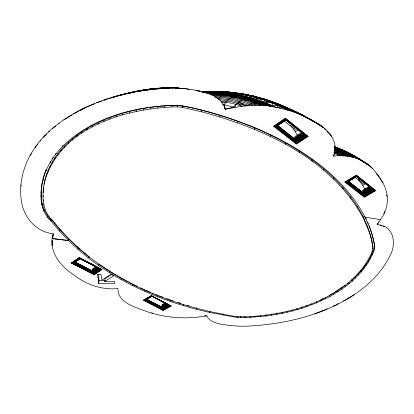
<?xml version="1.0" encoding="UTF-8"?>
<svg xmlns="http://www.w3.org/2000/svg" width="414" height="414" viewBox="0 0 414 414"><rect width="100%" height="100%" fill="white"/><g stroke="black" fill="none" stroke-linecap="round" stroke-linejoin="round"><path stroke-width="0.62" d="M350.963 280.63C358.126 274.244 364.398 266.782 368.895 258.284C377.956 245.419 368.02 230.106 363.14 217.65C330.486 158.541 264.018 128.531 201.53 111.775L201.53 110.233C189.555 107.066 177.337 104.002 164.87 105.813C155.353 106.533 145.894 107.883 136.553 109.834C119.279 113.55 102.382 119.506 87.121 128.495C66.54 140.584 48.195 159.83 44.158 184.126L45.447 178.227M372.502 235.732L374.794 246.216L374.598 248.721L373.78 251.521L368.734 261.798L361.427 271.91L352.407 281.065L341.876 289.257L329.715 296.647L316.575 302.893L301.956 308.239L292.237 311.028L282.12 313.372L265.995 316.032L244.995 317.698L237.196 317.481L209.815 312.482L196.396 309.268L196.407 307.85M196.396 309.268C140.998 294.83 87.163 266.735 51.217 221.143C37.664 209.251 39.832 188.934 44.717 173.388L42.093 183.754M349.152 283.828L348.93 282.389C322.692 303.886 288.656 313.419 255.35 316.249C244.829 317.434 234.257 316.819 223.933 314.376C201.587 310.236 179.588 304.171 158.407 295.906C117.359 279.662 78.965 254.579 51.476 219.643C40.681 210.586 40.023 195.092 42.378 182.227M89.559 257.177C76.021 246.475 63.642 234.319 52.966 220.75C41.933 211.544 41.809 195.574 44.443 182.605M183.19 305.563L183.205 304.616M201.53 111.775L182.362 107.376L182.403 105.834M100.933 269.4L100.421 269.235L93.792 274.016L72.434 262.957L79.545 258.155L100.933 269.4L93.792 274.016L71.886 262.968L72.434 262.957L79.379 257.906L101.456 269.519L100.933 269.4L93.931 274.378L71.886 262.968L79.379 257.906L101.456 269.519L93.931 274.378L71.358 262.937L71.886 262.968L79.219 257.622L101.968 269.592L101.456 269.519L94.071 274.694L71.358 262.937L79.219 257.622L101.968 269.592L94.071 274.694L92.798 270.689L92.845 268.758L95.913 266.756M170.211 301.371L170.257 299.943L173.202 300.9M182.362 107.376L177.565 106.931L177.616 105.384M204.335 315.903L206.705 315.794C209.106 320.959 214.985 322.853 220.124 323.996C230.365 325.849 240.813 326.724 251.21 325.88C280.247 324.193 309.279 317.911 335.594 305.284C357.706 294.514 378.644 278.632 389.76 256.152C396.974 243.675 393.983 225.433 377.118 224.631L380.606 219.586C384.456 213.893 387.369 207.248 387.385 200.272C387.742 187.909 380.554 177.585 372.75 168.721C362.716 158.153 347.522 154.422 333.373 156.114C338.761 144.605 331.19 132.666 321.662 126.234C313.087 120.231 303.571 115.749 293.852 111.94C280.526 107.64 266.59 106.294 253.358 101.896L249.575 104.183L249.518 105.575L242.273 106.248L225.376 109.192L224.404 108.375M45.162 179.759C61.598 127.755 123.16 109.405 172.084 106.936L172.146 105.394M163.251 310.495L143.347 300.197L151.296 295.534L171.205 306.008L163.251 310.495L162.159 306.8L162.086 304.927L165.16 303.074M203.931 92.115C215.839 91.66 227.783 92.741 239.452 95.122C250.082 97.528 260.991 99.976 270.078 106.3L263.433 103.557L251.577 100.281L243.308 98.827L239.587 101.12L235.97 104.369L234.95 107.361L233.62 107.014L225.376 109.192C222.965 100.452 214.773 95.122 206.488 92.741C189.115 87.939 170.941 86.831 153.051 88.637C117.452 93.492 81.31 104.54 53.24 127.781C32.292 144.9 17.523 171.81 21.207 199.424C22.723 216.191 35.878 232.332 53.277 233.693C47.594 250.78 60.527 266.388 74.09 275.062C86.35 284.822 102.242 290.126 117.928 288.568C117.555 302.003 133.836 306.784 143.906 310.516C163.851 317.973 185.788 319.665 206.705 315.794M157.491 296.683L157.558 295.249L155.783 294.509M164.793 107.355L164.87 105.813M157.713 107.992L157.806 106.45M145.05 291.492L145.138 290.054L150.458 292.279M150.696 108.866L150.799 107.319M132.92 285.789L133.029 284.346L137.639 286.519M143.591 109.989L143.705 108.447M372.564 246.17C368.046 214.85 346.937 188.499 323.37 168.565C288.17 139.663 245.305 121.633 201.53 110.233M347.76 283.357C359.725 273.338 371.777 260.623 374.515 244.746M136.418 111.382L136.553 109.834M121.131 279.574L121.255 278.12L109.86 271.377L98.868 264.106L98.708 265.571M129.354 113.017L129.499 111.469M109.715 272.836L109.86 271.377M122.513 114.875L122.668 113.332M104.721 281.489L113.752 275.786L110.952 274.394L101.994 280.081L100.985 274.363L97.435 274.368L98.48 280.087L98.677 283.481L114.942 283.461L114.637 281.479L104.721 281.489L105.021 278.591L111.382 274.56M98.677 283.481L98.993 280.589L98.278 274.322M115.998 116.919L116.168 115.371M98.48 280.087L98.796 277.183M109.824 119.113L110.005 117.571M88.141 257.772L88.327 256.297M103.935 121.473L104.126 119.931M98.144 124.071L98.351 122.528M78.065 249.43L78.267 247.95M92.42 126.948L92.632 125.406M86.899 130.043L87.121 128.495M53.277 233.693L52.474 238.583L68.522 240.55L68.745 239.059M81.713 133.282L81.946 131.74M76.926 136.61L77.17 135.067M59.559 231.121L59.797 229.625M72.538 140.004L72.792 138.462M68.522 240.55L52.474 238.588L53.158 235.095M68.403 143.565L68.657 142.028M51.217 221.143L51.476 219.643M64.527 147.286L64.791 145.749M44.427 174.915C48.143 164.104 54.695 154.448 62.664 146.313L62.84 145.288M50.27 220.45L50.524 218.949M49.002 219.187L49.261 217.686M60.941 151.136L61.205 149.599M52.159 245.745L52.355 242.112M57.665 155.095L57.934 153.558M47.77 217.541L48.034 216.036M54.726 159.142L55 157.605M55.714 154.256L55.9 153.232M52.174 163.157L52.454 161.62M43.843 211.031L44.117 209.52M50.001 167.137L50.285 165.605M42.58 208.185L42.859 206.674M43.801 205.028L43.987 204.019M52.744 158.365L52.925 157.341M43.087 196.857L43.273 195.843M41.793 204.951L42.073 203.434M48.112 171.205L48.397 169.673M50.166 162.454L50.353 161.429M43.304 200.909L43.491 199.9M52.381 240.249L52.029 242.159L52.309 240.912M43.491 188.479L43.775 186.957L43.144 192.738M41.276 200.78L41.56 199.263M46.487 175.427L46.772 173.901M41.09 192.489L41.374 190.968M41.043 196.666L41.328 195.149M46.063 170.63L46.352 169.098L44.919 172.85M41.431 188.168L41.716 186.642M43.092 179.314L43.382 177.787M384.006 213.759L384.197 212.801M320.177 311.882L322.434 310.666M52.035 243.965L52.428 242.138M138.535 90.925L119.574 95.287L111.506 97.616M52.474 238.588L52.733 237.496M75.653 261.234L74.675 262.383L72.434 262.957M35.149 148.083L36.225 145.8L37.55 144.553M43.646 137.401L44.143 136.366L46.554 134.54M333.373 156.114L334.807 153.185C341.56 151.472 348.899 152.512 354.808 156.238L369.045 165.315C358.25 158.003 347.004 151.151 334.605 146.908L340.903 149.563L347.92 153.185L355.129 157.853L350.068 153.987L342.471 150.039L334.605 146.908C346.492 150.898 357.199 157.486 367.549 164.327M273.618 126.249L296.331 144.015L308.14 136.387L285.484 118.228L273.618 126.249L276.573 126.11L277.835 125.23M377.118 224.631L378.727 221.909M52.619 128.816L53.24 127.781L55.911 126.037M344.888 182.005L347.077 181.932L348.417 181.197L363.539 193.09L371.788 188.406L373.511 189.959L375.793 190.611L364.227 197.131L344.888 182.005L356.537 175.174L375.793 190.611M30.051 155.447L31.614 153.392M222.67 105.006L223.912 104.654L228.456 99.748L233.284 96.462C246.713 97.523 259.65 101.585 272.412 105.668C276.076 107.95 280.469 107.971 284.646 107.837C297.506 110.3 308.673 118.885 319.97 125.152C302.287 114.813 284.045 105.094 264.38 99.117C244.234 93.171 223.027 90.247 202.037 92.115M218.706 99.365L227.291 100.83L237.165 103.189L242.273 106.248L235.97 104.369L233.62 107.014L222.716 104.431M143.347 300.197L145.309 300.046L146.753 299.244L162.319 307.343L167.479 304.414M62.664 146.313C92.819 116.836 136.558 105.86 177.678 105.234C204.573 109.213 230.65 117.99 255.857 128.035C276.174 136.692 295.746 147.172 313.688 160.083C342.409 181.115 368.356 210.141 374.794 246.216M217.852 98.796L220.885 96.229L223.312 94.79L230.505 95.117L242.304 96.855L261.436 101.311L272.412 105.668L278.617 105.73L284.646 107.837L290.964 111.009C279.036 103.536 265.333 99.412 251.831 95.774C238.335 93.823 224.849 90.671 211.093 91.706M319.97 125.152C306.189 116.872 291.497 110.036 276.806 103.453C271.294 102.501 264.624 101.875 259.914 105.42L249.518 105.575L238.376 102.103L228.456 99.748L216.16 97.833M247.644 105.71L249.575 104.183L253.052 105.415L250.827 103.303C238.345 99.148 225.407 96.338 212.284 95.375M276.428 107.459L278.617 105.73L287.916 110.181L284.646 107.837L273.333 102.884L261.958 98.842L250.579 95.691L239.24 93.429L226.681 92.099L215.559 91.577L202.136 92.115M380.507 219.663L365.024 217.138L364.843 216.144M93.652 273.607L99.94 269.017L100.421 269.235L93.652 273.607L72.983 262.9L79.545 258.155L100.421 269.235L79.545 258.155M333.886 294.307L333.694 292.879L345.426 285.127L345.638 286.566M90.029 263.49L95.044 266.161L80.316 258.543L74.675 262.383L93.098 271.739L98.801 268.039L99.94 269.017L93.517 273.183L73.511 262.807L79.726 258.352L100.421 269.235M307.53 136.289L296.279 143.56L274.239 126.306L285.484 118.228L285.541 118.673L307.53 136.289L296.331 144.015L296.145 142.483L305.672 135.678L308.14 136.387M338.083 303.519L335.594 305.284L333.213 305.993M306.267 135.932L296.145 142.483L275.486 126.291L285.598 119.082L274.87 126.317L296.217 143.037L306.267 135.932L285.655 119.434L285.541 118.673L274.239 126.306L285.598 119.082L306.898 136.139L296.279 143.56M99.122 268.432L93.248 272.241L74.675 262.383L93.176 271.993L98.951 268.241L97.823 267.656L98.951 268.241L93.248 272.241L74.458 262.492L80.549 258.434M305.672 135.678L285.712 119.713L275.486 126.291L285.655 119.434L285.712 119.713L276.06 126.223L296.057 141.909L295.813 140.703L304.373 134.783L305.672 135.678L296.057 141.909L296.145 142.483M73.594 113.985C80.125 109.793 87.282 106.408 94.625 103.867M295.813 140.703L277.044 125.954L286.126 119.848L277.245 125.861L295.813 140.703L304.611 135M244.819 96.327L246.578 95.137C257.575 97.6 268.313 101.166 278.617 105.73C269.442 100.995 259.283 97.973 249.29 95.758C246.056 96.183 242.661 96.317 239.722 97.906L212.185 94.49L208.496 93.569L212.247 92.244L216.884 91.53L229.289 92.146L241.766 93.761C261.664 97.72 281.66 103.603 299.12 114.093M93.792 274.016L72.983 262.9L79.726 258.352M73.511 262.807L79.912 258.491L80.316 258.543M80.104 258.553L73.992 262.673L93.388 272.733L99.515 268.758M211.435 94.997L213.433 93.807C230.153 93.352 246.547 98.408 262.129 104.028L263.252 105.586L266.714 105.88C256.395 99.22 243.587 97.435 231.778 94.666C223.006 93.316 214.141 92.343 205.256 92.591M284.283 121.002L290.193 125.716L292.268 124.329M290.193 125.716L291.285 126.668L293.36 125.287M291.285 126.668L292.367 127.781L294.447 126.405M292.367 127.781L293.417 129.028L296.015 127.31M293.417 129.028L294.406 130.374L297.009 128.661M297.392 135.274L295.311 131.792L298.437 129.737M52.092 244.995L52.366 244.814M301.604 132.34L294.778 136.801L295.731 140.387L304.373 134.783L303.85 134.032L295.425 139.513L277.665 125.545M92.746 269.607L96.835 266.937M294.882 137.691L302.236 132.894M92.731 270.135L97.331 267.134M294.98 138.255L302.872 133.111M92.798 270.689L97.404 267.692M295.166 138.871L303.586 133.386M98.579 267.594L92.948 271.258L75.177 262.015M98.159 268.153L93.026 271.491L75.037 262.14M304.166 134.545L295.643 140.082L277.421 125.763M296.217 143.037L306.898 136.139M356.599 176.555L347.92 181.637L363.906 194.197L372.289 189.11L363.834 193.912L348.091 181.539L356.578 176.571L356.542 175.546L346.021 182.056L364.196 196.293L375.234 190.523L364.216 196.743L345.452 182.051L356.537 175.174L356.542 175.546L375.234 190.523L364.227 197.131L363.906 194.197L362.778 190.456L369.309 186.611M327.127 308.797L325.57 309.755L314.64 313.869M346.57 182.015L356.542 175.883L374.649 190.383L364.196 196.293L374.065 190.192L356.542 176.173L346.57 182.015L364.16 195.801L374.065 190.192L364.103 195.284L347.077 181.932L356.542 176.173M354.368 294.571L345.09 300.3L343.418 300.9M160.528 300.621L151.772 296.258L151.296 295.534M345.452 182.051L356.542 175.546M346.021 182.056L356.542 175.883M151.902 296.227L145.309 300.046L162.837 309.134L169.305 305.475L171.205 306.008M347.077 181.932L356.547 176.385L373.511 189.959L364.103 195.284M152.233 296.139L145.738 299.907L162.728 308.725L168.902 305.227L169.305 305.475M152.145 296.212L146.147 299.726L162.604 308.275L168.524 304.916L168.902 305.227M355.165 177.523L358.162 179.914L359.792 178.967M358.162 179.914L359.104 180.742L360.734 179.795M359.104 180.742L360.051 181.725L362.224 180.468M360.051 181.725L360.987 182.848L363.161 181.596M360.987 182.848L361.883 184.08L364.599 182.517M361.883 184.08L362.721 185.389L365.986 183.516M63.787 119.786L69.821 116.329M162.086 304.927L165.176 303.167M362.778 190.456L369.909 186.388M162.05 305.755L166.169 303.41M362.943 191.335L370.08 187.268M162.071 306.267L166.707 303.628M363.073 191.884L370.763 187.511M162.159 306.8L166.795 304.161M363.275 192.474L370.97 188.101M167.572 304.626L162.397 307.566L146.639 299.369M372.093 188.887L363.746 193.623L348.231 181.43M363.906 194.197L372.512 189.317M79.752 110.693L84.839 108.132M146.494 299.493L162.469 307.799L168.358 304.735L162.542 308.037L146.328 299.612M332.131 293.754L329.528 295.218L329.715 296.647M265.943 102.993L268.676 101.673L261.436 101.311L260.68 98.92L254.139 99.479L250.263 100.876L242.024 99.469L232 97.119L229.227 95.701L218.804 94.257L208.496 93.569M347.424 298.546L349.804 297.511M322.03 298.965L323.655 298.194M92.845 268.758L93.916 268.262M212.185 94.49C218.152 95.53 223.374 91.566 229.289 92.146L242.977 94.138L238.816 93.543M218.804 94.257L222.044 95.463L229.227 95.701C232.725 94.128 236.689 93.357 240.518 93.523C259.019 96.338 276.588 102.936 293.567 110.595M255.381 99.272L258.036 98.108L250.434 97.797L228.533 93.274L212.247 92.244L203.926 92.203M39.987 141.014L40.95 140.605M58.239 123.781L59.243 123.372M48.593 131.931L49.706 131.512M69.806 115.889L72.015 115.066M111.625 98.009L119.574 95.287L122.756 94.811M127.408 93.818L131.005 92.632M119.574 95.287L103.831 100.084L105.57 99.846M96.643 102.713L101.984 101.109M82.929 108.711L83.623 108.504M128.687 93.274L137.479 91.059M237.165 103.189L245.916 105.855L248.317 105.161M136.004 91.665L138.452 91.018L119.553 95.365C138.809 89.864 158.847 86.93 178.889 88.068L175.101 88.001M144.714 90.366C153.108 89.036 161.294 88.053 169.781 88.047C163.696 87.25 157.434 90.226 151.462 88.834L133.065 92.001L127.864 93.388C143.249 90.273 158.671 87.24 174.454 87.949M324.654 128.65L324.193 128.749L325.947 129.975M140.667 90.811L139.063 90.857L144.403 89.776M153.408 88.834L156.575 88.482M221.718 102.832L226.142 102.01L235.97 104.369M380.036 225.785L381.211 225.573M147.477 89.615L148.714 89.398M149.956 89.181L156.533 88.492M203.31 92.136L204.614 91.908M147.136 89.885L133.065 92.001L152.952 89.32M139.063 90.857L142.877 90.252M144.15 90.05L145.423 89.848M146.691 89.647L153.051 88.637M153.371 88.803L156.238 88.72M203.434 92.136L209.805 91.742M206.027 92.099L209.851 91.887M384.891 211.797L384.389 211.849L384.528 212.63M206.705 93.248L209.738 93L220.067 93.683L223.312 94.79M160.746 88.399L164.606 88.12M166.537 87.98L173.207 87.97M201.965 92.125L209.851 91.949M203.921 92.094L215.559 91.577M260.68 98.92L264.38 99.117L276.806 103.453M157.869 88.405L167.53 87.825M158.417 88.389L164.71 88.042M165.967 87.97L169.114 87.794M162.521 88.379L164.405 88.27M215.627 91.711L229.289 92.146L234.376 92.922M213.505 92.063L222.525 91.804L217.723 92.244L203.962 92.301M205.292 92.772L206.488 92.741L204.014 92.42M226.681 92.099L217.723 92.244L239.452 95.122L246.578 95.137L239.24 93.429M214.845 97.062L216.103 97.052L214.835 96.86M206.555 93.015L209.738 93L213.433 93.807M172.084 106.936L177.565 106.931M98.993 280.589L105.228 280.583M175.313 88.275L183.055 88.384L175.634 88.11M223.839 92.731L234.122 92.922L228.533 93.274L237.941 93.492L239.452 95.122C250.837 98.713 262.455 101.694 273.297 106.822L272.412 105.668L272.07 102.977M334.683 148.554C344.329 148.761 352.464 155.167 360.335 159.995L354.808 156.238M198.368 91.137L200.195 91.189L195.817 90.687M224.419 92.105L220.113 91.908L222.577 92.105M228.719 92.301L241.993 93.983M383.048 226.463L384.244 226.52M175.163 88.151L178.998 88.348M226.235 92.125L216.884 91.53M228.709 92.275L230.567 92.389M182.683 88.596L186.983 88.891L189.12 89.652M221.33 93.233L233.041 94.34M214.224 96.55C226.272 97.58 238.107 100.405 249.575 104.183M227.995 92.048L240.518 93.523L253.052 95.996L265.519 99.469L259.687 98.128M231.814 92.777L233.087 92.927M235.633 93.228L236.901 93.383M238.811 93.605L240.084 93.761M235.644 93.098L237.548 93.362M209.996 94.47L211.885 94.765M231.778 94.666L243.572 96.524M220.652 101.068L226.142 102.01M251.831 95.774L254.227 96.364L243.603 94.263M207.279 91.965L208.164 92.131M229.227 95.701C240.891 97.73 252.276 101.161 263.252 105.586L259.914 105.42L252.069 102.527L242.024 99.469L239.722 97.906M335.775 147.762L345.452 151.312L348.904 153.346M250.263 100.876L252.069 102.527L260.804 104.628M334.176 152.254L336.51 152.833L341.255 155.871L338.207 152.585L334.284 150.53M250.579 95.691C266.564 99.407 282.332 104.701 296.574 112.97L286.964 108.033L270.663 101.171M243.567 94.299L244.741 94.625M187.413 305.32L189.214 305.827M334.942 147.151L345.452 151.312L339.211 149.061L340.976 149.764M335.221 147.498L338.657 148.766M334.776 147.519C343.356 150.018 351.445 153.956 358.7 159.204M334.921 147.782C342.311 151.369 350.435 153.346 356.961 158.484L351.615 154.577M334.905 147.12L338.931 148.962M279.108 104.851L282.146 105.793L286.167 107.795M335.154 147.415L337.545 148.171M177.916 302.427L180.861 303.379M261.958 98.842L274.544 102.936L286.964 108.033L293.852 111.94L285.836 107.863L273.333 102.884M334.584 148.196L344.79 152.585L351.465 156.896L346.363 152.833L340.903 149.563M334.988 147.922L337.301 148.719L344.79 152.585L349.535 156.533L343.18 152.435L334.559 148.114M264.38 99.117L275.703 103.127M250.827 103.303L256.514 105.363L252.069 102.527M158.769 295.694L163.002 297.262M166.63 298.603L169.657 299.72M334.641 147.312L338.833 148.952L346.363 152.833L353.333 157.336L348.469 153.506M334.755 147.105L340.365 149.319M342.15 150.23L347.144 152.238L353.095 155.271M334.507 150.235L339.884 152.435L345.493 156.042L341.545 152.388L334.724 148.838M295.943 112.204L301.118 114.362L311.82 120.143M152.233 293.024L153.418 293.516M334.797 149.552L341.545 152.388L347.543 156.249L343.18 152.435L334.719 148.786M312.751 120.909L321.662 126.234L314.402 121.618L309.517 119.216M334.802 147.193L338.833 148.952M356.749 157.718L360.211 159.53M308.979 118.87L312.772 120.598L307.354 117.938M254.139 99.479L250.434 97.797L249.29 95.758M140.522 287.88L144.558 289.779M230.505 95.117L233.284 96.462M238.376 102.103L245.916 105.855M356.811 157.677L363.062 161.269M72.983 262.9L93.517 273.183M357.22 158.189L358.322 158.759M359.43 159.333L370.416 166.381L363.518 161.884M74.867 262.264L93.098 271.739M334.807 149.785L339.884 152.435L343.397 155.912L338.207 152.585M79.912 258.491L99.94 269.017M334.289 151.664L336.51 152.833L339.076 155.907L333.855 152.637M82.257 259.335L83.4 259.935M92.524 264.737L94.806 265.938M157.936 299.141L159.079 299.741M164.213 302.443L167.639 304.243M82.112 259.387L87.163 262.046M89.973 263.521L95.023 266.176M97.828 267.651L98.951 268.241M161.646 301.211L168.358 304.735M121.255 278.12L128.542 281.975M129.665 282.565L132.464 284.051M83.892 260.22L86.122 261.41M361.381 160.642L362.452 161.243M342.471 150.039L347.92 153.185M320.576 125.861L323.225 127.403L315.944 122.756L316.912 123.595M350.347 154.205L347.144 152.238L357.893 158.22L354.519 156.068M301.118 114.362L305.185 116.877M346.854 152.109L349.566 153.811M322.066 126.994L323.101 127.657M330.382 135.502L331.397 136.159L330.398 135.435M370.064 166.485L371.653 167.52L370.121 166.464M241.02 97.316L243.308 98.827M363.497 161.89L366.043 163.649M367.063 164.353L368.595 165.409M371.751 168.017L372.75 168.721M151.721 312.72L152.637 313.388M361.639 160.482L362.535 161.186M277.561 125.654L295.539 139.787L303.99 134.291L297.014 128.713M348.345 181.311L363.647 193.348L371.922 188.649L369.464 186.683M286.545 120.334L296.015 127.916M368.481 185.891L356.666 176.442L347.522 181.808L364.02 194.761L373.004 189.674L356.557 176.519M251.577 100.281L253.358 101.896M376.316 173.963L378.21 175.707L379.255 177.678M326.822 131.373L330.331 134.866M285.867 120.008L285.712 119.713M379.778 178.667L382.976 182.729M294.406 130.374L295.311 131.792M362.721 185.389L364.946 189.094M365.526 217.366L366.297 219.094M367.58 221.966L368.356 223.695M386.355 194.859L387.08 196.578M369.329 226.028L372.367 235.131M223.912 104.654L225.376 109.192M20.938 185.079L21.171 186.233M372.46 235.628L372.641 236.617M374.323 247.251L374.598 248.721M369.216 225.915L369.402 226.908M372.657 245.005L372.926 246.48M373.511 250.046L373.78 251.521M370.489 235.473L370.763 236.958M372.564 247.826L372.745 248.809M367.239 225.842L367.513 227.333M372.036 253.575L372.305 255.045M370.375 256.97L370.639 258.434M362.871 216.155L363.14 217.65M368.476 260.339L368.734 261.798M357.349 206.451L357.613 207.952M366.302 263.739L366.556 265.198M363.865 267.128L364.113 268.582M350.653 196.785L350.912 198.29M361.184 270.456L361.427 271.91M358.312 273.67L358.55 275.119M342.766 187.211L343.009 188.722M355.295 276.738L355.522 278.182M352.179 279.626L352.407 281.065M333.668 177.782L333.901 179.303M341.669 287.823L341.876 289.257M323.37 168.565L323.588 170.087M337.752 290.411L337.948 291.844M311.882 159.618L312.078 161.144M325.275 297.418L325.456 298.846M320.948 299.482L321.124 300.906M299.219 151.012L299.394 152.543M316.41 301.47L316.575 302.893M311.706 303.855L311.809 304.802M306.753 305.18L306.903 306.593M285.417 142.809L285.572 144.346M301.811 306.826L301.956 308.239M296.993 308.766L297.081 309.708M292.155 310.091L292.237 311.028M287.192 311.307L287.269 312.249M270.528 135.083L270.652 136.62M282.043 312.43L282.12 313.372M276.702 312.979L276.806 314.386M271.305 313.869L271.403 315.277M254.61 127.9L254.708 129.437M265.907 314.624L265.995 316.032M260.634 315.701L260.685 316.638M255.448 316.177L255.5 317.114M250.263 316.524L250.304 317.466M237.745 121.323L237.812 122.865M244.938 316.296L244.995 317.698M240.803 316.312L240.855 317.719M237.165 316.544L237.196 317.481M220.02 115.413L220.051 116.955M223.394 313.812L223.42 315.22M209.805 311.069L209.815 312.482M285.779 119.905L276.573 126.11L295.953 141.324L305.123 135.378L285.779 119.905M151.405 295.782L143.834 300.222L163.152 310.221L170.723 305.946L151.405 295.782M151.519 295.994L144.336 300.207L163.049 309.895L170.237 305.837L151.519 295.994M151.643 296.16L144.838 300.145L162.94 309.532L169.756 305.677L151.643 296.16"/></g></svg>
